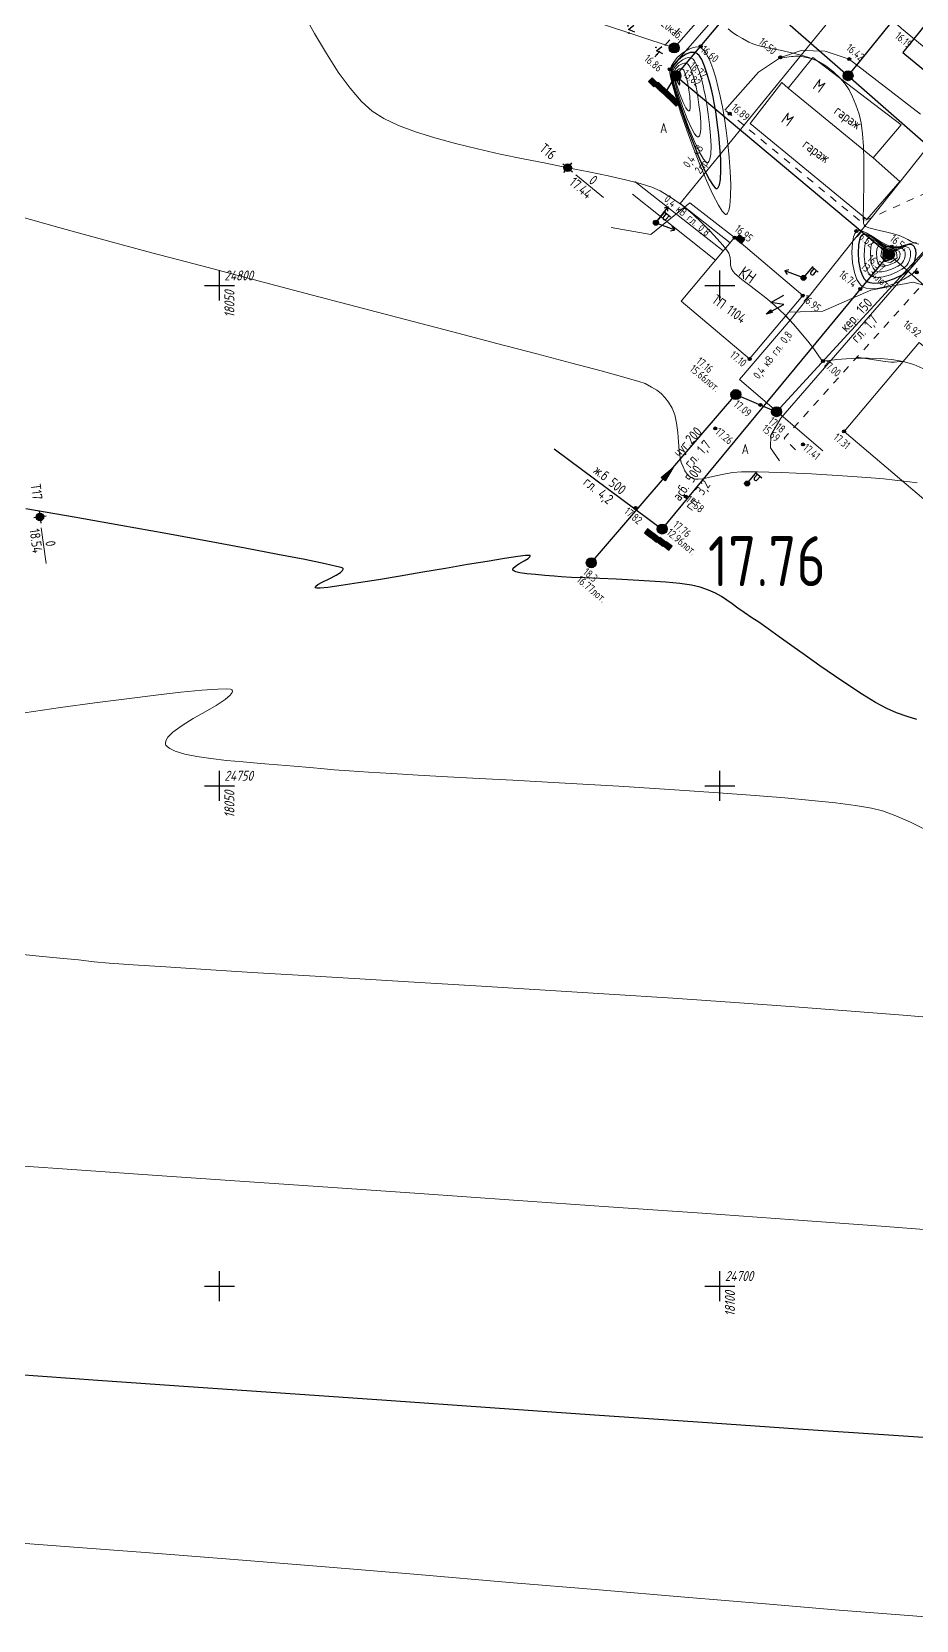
# Model space of a CAD drawing. Header units: metres. Extents: x 2491 to 4492, y 1184 to 2058.
# Drawn here: x 2623.3 to 2711.6, y 1672.9 to 1831.6 of the extents above; entities that cross this region are included whole.
import ezdxf
from ezdxf.enums import TextEntityAlignment as Align

# ---------------------------------------------------------------- set-up
doc = ezdxf.new("R2010")
doc.units = ezdxf.units.M
doc.linetypes.add('g5_01_5x1_5', pattern=[1.5, 0.75, -0.75])
for name, color, linetype, transparency in [('01_Геодезические пункты', 7, 'Continuous', 0.6), ('02_Сетка', 7, 'Continuous', 0.6), ('03_Здания и строения', 7, 'Continuous', 0.6), ('06_Инженерно-технические сооружения', 7, 'Continuous', 0.6), ('07_Объекты электропередачи', 7, 'Continuous', 0.6), ('10_Границы покрытий и угодий', 7, 'Continuous', 0.6), ('13_Растительность', 7, 'Continuous', 0.6), ('19_Горизонтали', 7, 'Continuous', 0.6), ('30_Канализация', 7, 'Continuous', 0.6), ('31_Водопровод', 7, 'Continuous', 0.6), ('32_Теплосеть', 7, 'Continuous', 0.6), ('35_Телефон', 7, 'Continuous', 0.6), ('37_Кабель низкого напряжения', 7, 'Continuous', 0.6), ('38_Кабели высокого напряжения', 7, 'Continuous', 0.6), ('44_Крышки колодцев', 7, 'Continuous', 0.6), ('61_Отметки высоты поверхности', 7, 'Continuous', 0.6)]:
    doc.layers.add(name, color=color, linetype=linetype, transparency=transparency)
doc.layers.add('Сети_Горизонтали.Вспомогательные', color=1, linetype='Continuous', lineweight=9)
doc.layers.add('Сети_Горизонтали.Основные', color=1, linetype='Continuous', lineweight=30)
doc.layers.add('Сетка', color=7, linetype='Continuous')
doc.styles.add('LIKE11', font='GOST_0.TTF')
doc.styles.add('LIKE14', font='GOST_0.TTF')
doc.styles.add('LIKE17', font='GOST_0.TTF')
doc.styles.add('LIKE32', font='GOST_0.TTF')
doc.styles.add('LIKE36', font='GOST_0.TTF')
doc.styles.add('Line_GUGK', font='GOST_0.TTF')
doc.styles.get("Standard").update_dxf_attribs({"font": 'GOST_0.TTF'})
doc.linetypes.add('g5_119_1', pattern='A,4,-1,[31,GUGK_2005.shx,S=0.1,R=0,X=0,Y=0],0.35,[31,GUGK_2005.shx,S=0.08,R=0,X=0,Y=0],3.3,[31,GUGK_2005.shx,S=0.08,R=180,X=0,Y=0],0.35,[31,GUGK_2005.shx,S=0.1,R=180,X=0,Y=0],-1', length=10)
doc.linetypes.add('g5_119_3', pattern='A,4,-1,[31,GUGK_2005.shx,S=0.1,R=0,X=0,Y=0],4,[31,GUGK_2005.shx,S=0.1,R=180,X=0,Y=0],-1', length=10)
doc.linetypes.add('g5_121_kl', pattern='A,4,-0.4,["Кл",Line_GUGK,S=1,R=0,X=0,Y=-0.5],-2.2,12', length=18.6)
doc.linetypes.add('g5_121_t', pattern='A,4,-0.4,["Т",Line_GUGK,S=1,R=0,X=0,Y=-0.5],-1.2,12', length=17.6)
doc.linetypes.add('g5_122_k', pattern='A,1,-1,1.5,-0.4,["К",Line_GUGK,S=1,R=0,X=0,Y=-0.5],-1.5,1.5,-1,4,-1,4,-1,3', length=20.9)
doc.linetypes.add('g5_122_kl', pattern='A,1,-1,1.5,-0.4,["Кл",Line_GUGK,S=1,R=0,X=0,Y=-0.5],-2.4,1.5,-1,4,-1,4,-1,3', length=21.8)
doc.linetypes.add('g5_122_v', pattern='A,1,-1,1.5,-0.4,["В",Line_GUGK,S=1,R=0,X=0,Y=-0.5],-1.5,1.5,-1,4,-1,4,-1,3', length=20.9)
doc.linetypes.add('g5_133_t', pattern='A,2,[27,GUGK_2005.shx,S=0.4,R=0,X=0,Y=0],2,-1,2,[27,GUGK_2005.shx,S=0.4,R=0,X=0,Y=0],2,-1,2,[27,GUGK_2005.shx,S=0.4,R=0,X=0,Y=0],2,-0.1,["V",Line_GUGK,S=1,R=0,X=0,Y=-0.5],-1', length=15.1)

# ---------------------------------------------------------------- blocks, each defined once
blk = doc.blocks.new('g5_012')
at = {"color": 92}
for points in [[(-1.5, 0), (1.5, 0)], [(0, -1.5), (0, 1.5)]]:
    blk.add_lwpolyline(points, dxfattribs=at)
blk = doc.blocks.new('g5_115_1')
at = {"color": 0}
for points in [[(0, 0), (2, 0)], [(1.65, -0.25), (2, 0), (1.65, 0.25)]]:
    blk.add_lwpolyline(points, dxfattribs=at)
blk = doc.blocks.new('g5_416')
at = {"color": 0}
blk.add_lwpolyline([(0.36, 0.6), (0, 0), (-0.36, 0.6)], dxfattribs=at)
for centre in [(-0.36, 0), (0.36, 0)]:
    blk.add_circle(centre, 0.0375, dxfattribs=at)
blk = doc.blocks.new('g5_117v')
h = blk.add_hatch(color=255)
h.paths.add_polyline_path([(-0.46, 0.04), (0.46, 0.04, 0.921954)])
h.paths.add_polyline_path([(0.46, -0.04), (-0.46, -0.04, 0.921954)])
at = {"color": 0}
blk.add_line((-0.5, 0), (0.5, 0), dxfattribs=at)
blk.add_circle((0, 0), 0.5, dxfattribs=at)
blk = doc.blocks.new('g5_330')
blk.add_hatch(color=0).paths.add_polyline_path([(0.15, 0, 1), (-0.15, 0, 1)])
at = {"color": 0}
blk.add_circle((0, 0), 0.15, dxfattribs=at)
blk = doc.blocks.new('g5_117sv')
h = blk.add_hatch(color=255)
h.paths.add_polyline_path([(-0.04, 0.46, 0.390634), (-0.46, 0, 0.11106), (-0.42, -0.2), (-0.04, 0.02)])
h.paths.add_polyline_path([(0.04, 0.02), (0.42, -0.2, 0.11106), (0.46, 0, 0.390634), (0.04, 0.46)])
h.paths.add_polyline_path([(-0.38, -0.26, 0.524447), (0.38, -0.26), (0, -0.04)])
at = {"color": 0}
for points in [[(0, 0.5), (0, 0)], [(0, 0), (-0.43, -0.25)], [(0.43, -0.25), (0, 0)]]:
    blk.add_lwpolyline(points, dxfattribs=at)
blk.add_circle((0, 0), 0.5, dxfattribs=at)
blk = doc.blocks.new('g5_117')
h = blk.add_hatch(color=255)
h.paths.add_polyline_path([(-0.3, 0.35), (0.35, -0.3, 0.177899), (0.46, 0, 0.639215)])
h.paths.add_polyline_path([(-0.35, 0.3, 0.177899), (-0.46, 0, 0.639215), (0.3, -0.35)])
at = {"color": 0}
blk.add_lwpolyline([(0.35, -0.35), (-0.35, 0.35)], dxfattribs=at)
blk.add_circle((0, 0), 0.5, dxfattribs=at)
blk = doc.blocks.new('g5_128a')
h = blk.add_hatch(color=255)
h.paths.add_polyline_path([(-0.1625, 0.2125), (-0.3375, 0.2125), (-0.3375, -0.2125), (-0.1625, -0.2125)])
h.paths.add_polyline_path([(0.0875, 0.2125), (-0.0875, 0.2125), (-0.0875, -0.2125), (0.0875, -0.2125)])
h.paths.add_polyline_path([(0.3375, 0.2125), (0.1625, 0.2125), (0.1625, -0.2125), (0.3375, -0.2125)])
at = {"color": 0}
blk.add_lwpolyline([(-0.375, -0.25), (0.375, -0.25), (0.375, 0.25), (-0.375, 0.25)], close=True, dxfattribs=at)
for points in [[(-0.125, -0.25), (-0.125, 0.25)], [(0.125, -0.25), (0.125, 0.25)]]:
    blk.add_lwpolyline(points, dxfattribs=at)
blk = doc.blocks.new('g5_110_1c')
h = blk.add_hatch(color=255)
edge = h.paths.add_edge_path()
edge.add_arc((0, 0), 0.212, 0, 360)
edge = h.paths.add_edge_path(flags=16)
edge.add_arc((0, 0), 0.0975, 0, 360)
h = blk.add_hatch(color=0)
edge = h.paths.add_edge_path()
edge.add_arc((0, 0), 0.06, 0, 360)
at = {"color": 0}
for p, q in [((0, 0.25), (0, 1.5)), ((0, 1.38), (0.75, 1.38))]:
    blk.add_line(p, q, dxfattribs=at)
blk.add_lwpolyline([(0.2, 1.38), (0.2, 0.93, 1.040016), (0.55, 0.93), (0.55, 1.38)], format="xyb", dxfattribs=at)
for radius in [0.25, 0.06]:
    blk.add_circle((0, 0), radius, dxfattribs=at)
blk = doc.blocks.new('g5_117kl')
h = blk.add_hatch(color=255)
h.paths.add_polyline_path([(0.42, 0.2, 0.633652), (-0.42, 0.2)])
h.paths.add_polyline_path([(-0.45, 0.12, 0.067116), (-0.46, 0, 0.067116), (-0.45, -0.12), (0.45, -0.12, 0.067116), (0.46, 0, 0.067116), (0.45, 0.12)])
h.paths.add_polyline_path([(-0.42, -0.2, 0.633652), (0.42, -0.2)])
at = {"color": 0}
for p, q in [((-0.47, 0.16), (0.47, 0.16)), ((-0.47, -0.16), (0.47, -0.16))]:
    blk.add_line(p, q, dxfattribs=at)
blk.add_circle((0, 0), 0.5, dxfattribs=at)
blk = doc.blocks.new('g5_117kb')
h = blk.add_hatch(color=255)
h.paths.add_polyline_path([(0.04, 0.04), (0.46, 0.04, 0.367426), (0.04, 0.46)])
h.paths.add_polyline_path([(-0.04, 0.46, 0.367426), (-0.46, 0.04), (-0.04, 0.04)])
h.paths.add_polyline_path([(-0.04, -0.04), (-0.46, -0.04, 0.367426), (-0.04, -0.46)])
h.paths.add_polyline_path([(0.04, -0.46, 0.367426), (0.46, -0.04), (0.04, -0.04)])
at = {"color": 0}
for points in [[(-0.5, 0), (0.5, 0)], [(0, 0.5), (0, -0.5)]]:
    blk.add_lwpolyline(points, dxfattribs=at)
blk.add_circle((0, 0), 0.5, dxfattribs=at)
blk = doc.blocks.new('g5_113a')
blk.add_hatch(color=0).paths.add_polyline_path([(-0.375, 0), (0.375, 0), (0.375, 0.5), (-0.375, 0.5)])
at = {"color": 0}
blk.add_lwpolyline([(-0.375, 0), (0.375, 0), (0.375, 0.5), (-0.375, 0.5)], close=True, dxfattribs=at)
blk = doc.blocks.new('g5_112')
blk.add_hatch(color=0).paths.add_polyline_path([(0, 0), (0.08, 0.61), (0.36, 0.5)])
at = {"color": 0}
blk.add_lwpolyline([(0.22, 0.56), (0.75, 1.88), (-0.38, 1.2), (0.15, 2.6)], dxfattribs=at)
blk.add_lwpolyline([(0, 0), (0.08, 0.61), (0.36, 0.5)], close=True, dxfattribs=at)
blk = doc.blocks.new('g5_005_1')
h = blk.add_hatch(color=255)
edge = h.paths.add_edge_path()
edge.add_arc((0, 0), 0.338, 0, 360)
edge = h.paths.add_edge_path(flags=16)
edge.add_arc((0, 0), 0.1, 0, 360)
at = {"color": 0}
for p, q in [((-0.625, 0), (-0.375, 0)), ((0, 0.625), (0, 0.375)), ((0.375, 0), (0.625, 0)), ((0, -0.375), (0, -0.625))]:
    blk.add_line(p, q, dxfattribs=at)
for radius in [0.375, 0.0625]:
    blk.add_circle((0, 0), radius, dxfattribs=at)
blk = doc.blocks.new('g5_122_3')
blk.add_hatch(color=0).paths.add_polyline_path([(0, -0.25), (0, 0.25), (1.5, 0)])
at = {"color": 0}
blk.add_lwpolyline([(0, -0.25), (0, 0.25), (1.5, 0), (0, -0.25)], dxfattribs=at)

msp = doc.modelspace()

# ---------------------------------------------------------------- linework, layer by layer
at = {"layer": '01_Геодезические пункты', "color": 7, "lineweight": 20, "flags": 128}
for points in [[(2680.4, 1815.04), (2677.65, 1817.33)], [(2624.71, 1778.49), (2624.24, 1782.05)]]:
    msp.add_lwpolyline(points, dxfattribs=at)
at = {"layer": '03_Здания и строения', "color": 7, "linetype": 'Continuous', "lineweight": 20, "flags": 128}
for points in [[(2698.84, 1825.97), (2701.32, 1829.06), (2710.12, 1822.33), (2707.34, 1819.02)], [(2709.99, 1816.67), (2707.34, 1819.02), (2698.84, 1825.97), (2698.2, 1826.56), (2695.05, 1822.45), (2706.7, 1812.86), (2709.99, 1816.67)], [(2693.49, 1811.05), (2700.31, 1805.26), (2695, 1798.92), (2688.15, 1804.68), (2693.49, 1811.05)], [(2704.44, 1791.67), (2711.93, 1800.56), (2744.43, 1773.27), (2740, 1767.9), (2736.95, 1764.06), (2704.44, 1791.67)]]:
    msp.add_lwpolyline(points, dxfattribs=at)
at = {"layer": '06_Инженерно-технические сооружения', "color": 7, "linetype": 'Continuous', "lineweight": 20, "flags": 128}
msp.add_lwpolyline([(2708.7, 1810.19), (2709.2, 1810.14), (2709.67, 1809.56), (2709.73, 1809.02), (2709.07, 1808.55), (2708.51, 1808.66), (2708.12, 1809.19), (2708.19, 1809.81), (2708.7, 1810.19)], dxfattribs=at)
at = {"layer": '10_Границы покрытий и угодий', "color": 7, "linetype": 'Continuous', "lineweight": 20, "flags": 128}
for points in [[(2687.02, 1827.87), (2698.84, 1841.46), (2710.91, 1855.9), (2719.88, 1866.66), (2726.14, 1866.89), (2740.11, 1867.57), (2742.18, 1868.26), (2743.53, 1869.33), (2746.48, 1872.64)], [(2730.34, 1861.1), (2727.21, 1860.89), (2724.29, 1860.34), (2721.28, 1858.56), (2708.13, 1843.05), (2706.68, 1840.37), (2706.6, 1836.9), (2707.83, 1834.12), (2710.16, 1831.96), (2722.03, 1822.19), (2729.17, 1816.36), (2737.92, 1809.34), (2740.66, 1808.13), (2742.29, 1808.01), (2745.57, 1808.53), (2748.52, 1810.57), (2751.7, 1814.35)], [(2712.06, 1823.37), (2704.95, 1828.89), (2702.56, 1829.67), (2700.15, 1829.73), (2698.07, 1829.06), (2695.89, 1827.58), (2692.53, 1823.79)], [(2714.28, 1811.62), (2698.13, 1793.01), (2697.11, 1791.3), (2697.08, 1790.02), (2697.98, 1788.73)]]:
    msp.add_lwpolyline(points, dxfattribs=at)
at = {"layer": '10_Границы покрытий и угодий', "color": 7, "linetype": 'g5_01_5x1_5', "lineweight": 20, "flags": 128}
for points in [[(2685.54, 1829.12), (2692.63, 1837.28), (2701.55, 1847.82), (2704.84, 1851.56), (2702.55, 1853.5), (2689.84, 1838.48), (2681.33, 1845.73), (2674.87, 1837.79)], [(2712.74, 1815.58), (2706.18, 1812.58), (2693.02, 1823.43), (2692.53, 1823.79)], [(2699.59, 1789.85), (2698.45, 1790.99), (2713.52, 1807.78), (2721.14, 1800.8), (2729.92, 1793.23), (2738.39, 1786.18), (2747.53, 1778.48), (2755.99, 1771.15), (2762.09, 1766.32), (2755.08, 1758.15), (2742.13, 1742.66), (2737.32, 1746.85)]]:
    msp.add_lwpolyline(points, dxfattribs=at)
at = {"layer": '19_Горизонтали', "color": 32, "linetype": 'Continuous', "lineweight": 20, "flags": 128}
for points, elevation in [([(2701.21, 1828.92), (2701.2, 1828.93, 0.16151), (2701.16, 1828.95), (2700.52, 1829.09, 0.08761), (2699.17, 1829.14), (2698.26, 1829.01, 0.071793), (2697.9, 1828.9), (2697.72, 1828.82)], 16.5), ([(2706.4, 1812.7), (2706.4, 1812.7, 0.835003), (2706.41, 1812.7), (2706.45, 1813.08)], 16.5), ([(2710.33, 1798.67), (2709.74, 1798.62, -0.056309), (2708.54, 1798.67), (2705.72, 1799.09)], 17)]:
    msp.add_lwpolyline(points, format="xyb", dxfattribs=dict(at, elevation=elevation))
at = {"layer": '30_Канализация', "color": 42, "linetype": 'g5_122_kl', "lineweight": 30, "flags": 128}
for points in [[(2687.64, 1827.22), (2718.33, 1863.84)], [(2687.64, 1827.22), (2708.94, 1809.36)], [(2675.46, 1789.93), (2686.27, 1781.92), (2708.94, 1809.36)], [(2708.94, 1809.36), (2726.07, 1794.17), (2736.07, 1805.81), (2736.99, 1806.94)]]:
    msp.add_lwpolyline(points, dxfattribs=at)
at = {"layer": '30_Канализация', "color": 12, "linetype": 'g5_122_k', "lineweight": 30, "flags": 128}
msp.add_lwpolyline([(2679.18, 1778.55), (2693.63, 1795.36), (2697.69, 1793.65), (2715.3, 1812.83), (2729.14, 1801.61), (2757.48, 1834.51)], dxfattribs=at)
at = {"layer": '30_Канализация', "color": 3, "linetype": 'g5_121_kl', "lineweight": 30, "flags": 128}
msp.add_lwpolyline([(2686.65, 1825.65), (2687.64, 1827.22)], dxfattribs=at)
at = {"layer": '31_Водопровод', "color": 94, "linetype": 'g5_122_v', "lineweight": 30, "flags": 128}
for points in [[(2689.82, 1840.37), (2704.83, 1827.23), (2733.08, 1862.08)], [(2704.83, 1827.23), (2737.54, 1798.57), (2747.59, 1809.84), (2754.66, 1814.31), (2761.65, 1822.72)]]:
    msp.add_lwpolyline(points, dxfattribs=at)
at = {"layer": '32_Теплосеть', "color": 5, "linetype": 'g5_121_t', "lineweight": 30, "flags": 128}
msp.add_lwpolyline([(2722.19, 1844.33), (2710.29, 1829.55), (2764.27, 1785.04), (2769.21, 1790.78)], dxfattribs=at)
at = {"layer": '35_Телефон', "color": 6, "linetype": 'g5_133_t', "lineweight": 20, "flags": 128}
msp.add_lwpolyline([(2717.33, 1897.73), (2733.35, 1884.72), (2698.66, 1842.79), (2687.46, 1830), (2676.28, 1833.71)], dxfattribs=at)
at = {"layer": '37_Кабель низкого напряжения', "color": 1, "linetype": 'g5_119_3', "lineweight": 20, "flags": 128}
for points in [[(2709.16, 1924.27), (2696.5, 1908.58), (2737.61, 1875.27), (2688.06, 1814.47), (2693.04, 1810.51)], [(2699.04, 1802.78), (2757.13, 1875.98), (2745.66, 1885.54), (2749.75, 1890.27)], [(2692.37, 1809.71), (2683.54, 1816.66)], [(2691.6, 1808.8), (2683.29, 1815.39)], [(2693.49, 1811.05), (2689.02, 1814.52), (2685.13, 1811.36), (2681.16, 1812.06)], [(2698.58, 1803.2), (2699.04, 1802.78), (2693.97, 1796.88), (2702.31, 1789.74)]]:
    msp.add_lwpolyline(points, dxfattribs=at)
at = {"layer": '38_Кабели высокого напряжения', "color": 1, "linetype": 'g5_119_1', "lineweight": 20, "flags": 128}
msp.add_lwpolyline([(2698.91, 1803.6), (2702.3, 1803.69), (2707.09, 1805.81), (2711.33, 1806.6), (2717.48, 1804.8), (2762.71, 1766.32), (2767.8, 1764.39), (2774.39, 1763.07), (2778.4, 1764.62), (2780.99, 1764.98), (2785.6, 1763.51), (2823.33, 1732.82), (2825.58, 1735.45)], dxfattribs=at)
at = {"layer": 'Сети_Горизонтали.Вспомогательные', "color": 42, "linetype": 'Continuous', "lineweight": 9, "flags": 128}
for points, elevation in [([(2712.29, 1797.97), (2711.41, 1798.35), (2710.33, 1798.67), (2709.22, 1798.87), (2708.04, 1798.98), (2706.85, 1799.01), (2705.7, 1798.99), (2704.63, 1798.93), (2703.71, 1798.86), (2702.99, 1798.78), (2702.52, 1798.72), (2702.35, 1798.69), (2702.27, 1798.67), (2702.27, 1798.72), (2702.16, 1798.87), (2701.86, 1799.29), (2701.4, 1799.92), (2700.81, 1800.69), (2700.12, 1801.54), (2699.38, 1802.41), (2698.61, 1803.23), (2697.91, 1803.9), (2697.18, 1804.55), (2696.45, 1805.15), (2695.76, 1805.7), (2695.14, 1806.17), (2694.62, 1806.57), (2694.22, 1806.87), (2693.99, 1807.06), (2693.73, 1807.28), (2693.52, 1807.46), (2693.34, 1807.65), (2693.18, 1807.92), (2693.08, 1808.28), (2693.08, 1808.65), (2693.06, 1809.05), (2692.92, 1809.48), (2692.71, 1809.78), (2692.32, 1810.28), (2691.77, 1810.93), (2691.07, 1811.69), (2690.24, 1812.53), (2689.31, 1813.39), (2688.29, 1814.24), (2687.21, 1815.03), (2686.07, 1815.73), (2685.24, 1816.09), (2684.06, 1816.45), (2682.59, 1816.83), (2680.87, 1817.22), (2678.94, 1817.61), (2676.85, 1818.03), (2674.65, 1818.47), (2672.38, 1818.92), (2670.09, 1819.4), (2667.83, 1819.91), (2665.63, 1820.45), (2663.55, 1821.02), (2661.63, 1821.62), (2659.92, 1822.26), (2658.46, 1822.95), (2657.3, 1823.67), (2656.21, 1824.66), (2655.08, 1825.98), (2653.91, 1827.59), (2652.73, 1829.43), (2651.54, 1831.44), (2650.36, 1833.55)], 17), ([(2711.91, 1810.4), (2711.49, 1810.49), (2711.14, 1810.65), (2710.79, 1810.85), (2710.4, 1811.06), (2709.93, 1811.26), (2709.38, 1811.42), (2708.7, 1811.59), (2707.98, 1811.76), (2707.31, 1811.92), (2706.89, 1812.03), (2706.66, 1812.11), (2706.57, 1812.16), (2706.54, 1812.18), (2706.5, 1812.22), (2706.44, 1812.31), (2706.39, 1812.44), (2706.37, 1812.64), (2706.34, 1812.94), (2706.34, 1813.25), (2706.36, 1813.93), (2706.38, 1814.9), (2706.41, 1816.08), (2706.42, 1817.4), (2706.41, 1818.78), (2706.37, 1820.15), (2706.28, 1821.42), (2706.14, 1822.53), (2705.94, 1823.39), (2705.62, 1824.32), (2705.29, 1825.12), (2704.93, 1825.82), (2704.51, 1826.45), (2704.01, 1827.03), (2703.39, 1827.61), (2702.62, 1828.21), (2701.88, 1828.65), (2701.01, 1829.01), (2700.05, 1829.31), (2699.04, 1829.55), (2698.04, 1829.77), (2697.08, 1829.96), (2696.21, 1830.16), (2695.48, 1830.36), (2694.92, 1830.59), (2694.29, 1830.93), (2693.75, 1831.24), (2693.28, 1831.55), (2692.87, 1831.9)], 16.5), ([(2711.72, 1786.54), (2710.69, 1786.68), (2709.49, 1786.82), (2708.4, 1786.93), (2707.14, 1787.04), (2705.75, 1787.15), (2704.26, 1787.25), (2702.72, 1787.35), (2701.17, 1787.43), (2699.66, 1787.51), (2698.23, 1787.57), (2696.93, 1787.62), (2695.79, 1787.65), (2694.86, 1787.65), (2694.18, 1787.64), (2693.28, 1787.56), (2692.42, 1787.41), (2691.62, 1787.24), (2690.9, 1787.07), (2690.28, 1786.94), (2689.86, 1786.89), (2689.6, 1786.9), (2689.45, 1786.93), (2689.39, 1786.95), (2689.3, 1786.99), (2689.15, 1787.07), (2688.96, 1787.21), (2688.75, 1787.42), (2688.54, 1787.75), (2688.36, 1788.13), (2688.17, 1788.58), (2688.05, 1789.07), (2687.97, 1789.78), (2687.9, 1790.64), (2687.82, 1791.56), (2687.7, 1792.49), (2687.52, 1793.33), (2687.26, 1794.01), (2686.9, 1794.6), (2686.54, 1795.07), (2686.16, 1795.46), (2685.72, 1795.79), (2685.2, 1796.11), (2684.57, 1796.46), (2683.93, 1796.68), (2682.43, 1797.11), (2680.18, 1797.72), (2677.25, 1798.5), (2673.75, 1799.42), (2669.75, 1800.47), (2665.34, 1801.62), (2660.61, 1802.86), (2655.66, 1804.15), (2650.56, 1805.49), (2645.4, 1806.85), (2640.28, 1808.21), (2635.27, 1809.54), (2630.48, 1810.84), (2625.98, 1812.07), (2621.87, 1813.22)], 17.5), ([(2711.66, 1810.51), (2711.41, 1810.54), (2711.03, 1810.47), (2710.48, 1810.29), (2709.86, 1810.14), (2709.2, 1810.13), (2708.59, 1810.35), (2707.93, 1810.73), (2707.27, 1811.16), (2706.65, 1811.54), (2706.21, 1811.73), (2705.92, 1811.76), (2705.76, 1811.72), (2705.68, 1811.68), (2705.63, 1811.63), (2705.52, 1811.47), (2705.39, 1811.13), (2705.27, 1810.52), (2705.21, 1809.57), (2705.27, 1808.54), (2705.46, 1807.55), (2705.71, 1806.86), (2705.96, 1806.45), (2706.15, 1806.25), (2706.26, 1806.16), (2706.26, 1806.16), (2706.38, 1806.09), (2706.64, 1805.99), (2707.08, 1805.92), (2707.75, 1805.95), (2708.67, 1806.16), (2709.58, 1806.49), (2710.41, 1806.9), (2710.97, 1807.24), (2711.29, 1807.47), (2711.45, 1807.62), (2711.52, 1807.69), (2711.59, 1807.78), (2711.73, 1807.99)], 16.5), ([(2712.61, 1751.86), (2711.06, 1752.63), (2709.6, 1753.27), (2708.26, 1753.76), (2707.16, 1754.02), (2705.58, 1754.28), (2703.58, 1754.54), (2701.21, 1754.8), (2698.51, 1755.05), (2695.54, 1755.29), (2692.34, 1755.53), (2688.98, 1755.77), (2685.49, 1755.99), (2681.93, 1756.21), (2678.35, 1756.42), (2674.8, 1756.62), (2671.33, 1756.81), (2667.99, 1757), (2664.83, 1757.17), (2661.9, 1757.33), (2659.25, 1757.48), (2656.94, 1757.61), (2655.01, 1757.74), (2653.51, 1757.85), (2652.49, 1757.94), (2651.08, 1758.09), (2649.51, 1758.22), (2647.85, 1758.36), (2646.13, 1758.49), (2644.42, 1758.64), (2642.75, 1758.8), (2641.19, 1758.98), (2639.78, 1759.19), (2638.58, 1759.43), (2637.62, 1759.71), (2637.07, 1759.97), (2636.8, 1760.18), (2636.69, 1760.33), (2636.66, 1760.41), (2636.64, 1760.52), (2636.68, 1760.75), (2636.88, 1761.11), (2637.38, 1761.62), (2638.3, 1762.29), (2639.42, 1762.97), (2640.6, 1763.65), (2641.71, 1764.3), (2642.62, 1764.89), (2643.11, 1765.31), (2643.31, 1765.59), (2643.33, 1765.76), (2643.31, 1765.83), (2643.28, 1765.86), (2643.15, 1765.91), (2642.75, 1765.94), (2641.88, 1765.92), (2640.28, 1765.81), (2638.19, 1765.6), (2635.67, 1765.32), (2632.78, 1764.96), (2629.59, 1764.54), (2626.15, 1764.07), (2622.55, 1763.56)], 18.5), ([(2715.02, 1732.92), (2710.35, 1733.33), (2705.14, 1733.75), (2699.5, 1734.17), (2693.53, 1734.59), (2687.32, 1735.02), (2680.96, 1735.43), (2674.56, 1735.84), (2668.21, 1736.23), (2662.01, 1736.61), (2656.06, 1736.97), (2650.46, 1737.3), (2645.29, 1737.61), (2640.67, 1737.9), (2636.68, 1738.15), (2633.43, 1738.36), (2631.01, 1738.54), (2629.51, 1738.68), (2627.95, 1738.85), (2626.1, 1739.03), (2624.02, 1739.23), (2621.77, 1739.45)], 19), ([(2716.31, 1711.63), (2708.14, 1712.24), (2699.41, 1712.88), (2690.27, 1713.53), (2680.89, 1714.19), (2671.42, 1714.86), (2662.02, 1715.51), (2652.85, 1716.14), (2644.06, 1716.74), (2635.81, 1717.31), (2628.26, 1717.83), (2621.57, 1718.3)], 19.5), ([(2720.31, 1672.66), (2715.96, 1672.95), (2710.45, 1673.36), (2703.94, 1673.88), (2696.58, 1674.49), (2688.54, 1675.16), (2679.96, 1675.89), (2671.01, 1676.65), (2661.84, 1677.42), (2652.61, 1678.19), (2643.49, 1678.94), (2634.62, 1679.64), (2626.16, 1680.28), (2618.27, 1680.85)], 20.5)]:
    msp.add_lwpolyline(points, dxfattribs=dict(at, elevation=elevation))
for points, elevation in [([(2692.33, 1823.91), (2692.29, 1824.12), (2692.2, 1824.55), (2692.07, 1825.19), (2691.87, 1826.02), (2691.61, 1827.02), (2691.32, 1827.94), (2691.02, 1828.74), (2690.7, 1829.38), (2690.44, 1829.76), (2690.23, 1829.95), (2690.09, 1830.03), (2690.02, 1830.06), (2689.92, 1830.08), (2689.72, 1830.1), (2689.38, 1830.05), (2688.91, 1829.88), (2688.32, 1829.52), (2687.77, 1829.03), (2687.41, 1828.57), (2687.2, 1828.2), (2687.1, 1827.95), (2687.06, 1827.82), (2687.04, 1827.75), (2687.04, 1827.55), (2687.1, 1827.11), (2687.28, 1826.3), (2687.65, 1825.01), (2688.14, 1823.47), (2688.72, 1821.79), (2689.37, 1820.05), (2690.04, 1818.34), (2690.7, 1816.75), (2691.33, 1815.37), (2691.89, 1814.29), (2692.26, 1813.7), (2692.48, 1813.44), (2692.6, 1813.37), (2692.65, 1813.37), (2692.71, 1813.39), (2692.8, 1813.48), (2692.92, 1813.74), (2693.03, 1814.27), (2693.1, 1815.2), (2693.11, 1816.35), (2693.05, 1817.66), (2692.96, 1819.04), (2692.82, 1820.43), (2692.67, 1821.75), (2692.5, 1822.94), (2692.33, 1823.91)], 16.5), ([(2690.58, 1825.15), (2690.55, 1825.33), (2690.47, 1825.68), (2690.35, 1826.21), (2690.18, 1826.9), (2689.95, 1827.67), (2689.69, 1828.32), (2689.48, 1828.71), (2689.31, 1828.9), (2689.19, 1828.98), (2689.13, 1829), (2689.06, 1829.02), (2688.9, 1829.03), (2688.64, 1828.98), (2688.29, 1828.81), (2687.85, 1828.49), (2687.56, 1828.16), (2687.39, 1827.89), (2687.3, 1827.7), (2687.27, 1827.6), (2687.26, 1827.54), (2687.27, 1827.35), (2687.34, 1826.92), (2687.54, 1826.12), (2687.92, 1824.86), (2688.4, 1823.44), (2688.94, 1821.99), (2689.49, 1820.64), (2690.01, 1819.53), (2690.38, 1818.89), (2690.61, 1818.61), (2690.73, 1818.54), (2690.78, 1818.53), (2690.84, 1818.55), (2690.93, 1818.64), (2691.03, 1818.88), (2691.11, 1819.38), (2691.14, 1820.23), (2691.09, 1821.23), (2690.99, 1822.32), (2690.87, 1823.39), (2690.72, 1824.36), (2690.58, 1825.15)], 15.5), ([(2689.71, 1825.77), (2689.68, 1825.91), (2689.61, 1826.22), (2689.51, 1826.66), (2689.36, 1827.22), (2689.16, 1827.83), (2688.98, 1828.19), (2688.83, 1828.38), (2688.74, 1828.46), (2688.69, 1828.48), (2688.62, 1828.49), (2688.48, 1828.49), (2688.25, 1828.42), (2687.94, 1828.24), (2687.59, 1827.9), (2687.38, 1827.49), (2687.42, 1827.05), (2687.61, 1826.24), (2687.94, 1825.2), (2688.33, 1824.05), (2688.77, 1822.93), (2689.19, 1821.98), (2689.5, 1821.43), (2689.69, 1821.19), (2689.8, 1821.12), (2689.85, 1821.11), (2689.9, 1821.13), (2689.98, 1821.21), (2690.06, 1821.43), (2690.12, 1821.87), (2690.12, 1822.6), (2690.05, 1823.45), (2689.94, 1824.32), (2689.82, 1825.12), (2689.71, 1825.77)], 15), ([(2688.83, 1826.38), (2688.81, 1826.49), (2688.76, 1826.71), (2688.69, 1827.02), (2688.57, 1827.41), (2688.42, 1827.78), (2688.24, 1827.95), (2687.96, 1827.9), (2687.67, 1827.69), (2687.49, 1827.38), (2687.54, 1826.99), (2687.74, 1826.27), (2688.04, 1825.39), (2688.37, 1824.55), (2688.62, 1824.02), (2688.79, 1823.77), (2688.88, 1823.7), (2688.91, 1823.7), (2688.95, 1823.71), (2689.01, 1823.79), (2689.06, 1824.02), (2689.07, 1824.46), (2689.02, 1825.15), (2688.93, 1825.83), (2688.83, 1826.38)], 14.5), ([(2707.14, 1807.22), (2707.23, 1807.16), (2707.44, 1807.09), (2707.8, 1807.05), (2708.34, 1807.11), (2709.06, 1807.32), (2709.75, 1807.62), (2710.21, 1807.88), (2710.48, 1808.07), (2710.61, 1808.19), (2710.66, 1808.24), (2710.73, 1808.32), (2710.84, 1808.5), (2710.97, 1808.79), (2711.07, 1809.2), (2711.07, 1809.68), (2710.9, 1810.04), (2710.58, 1810.15), (2710.16, 1810.05), (2709.66, 1809.9), (2709.11, 1809.88), (2708.62, 1810.06), (2708.08, 1810.39), (2707.56, 1810.73), (2707.19, 1810.92), (2706.95, 1810.97), (2706.82, 1810.95), (2706.76, 1810.91), (2706.71, 1810.87), (2706.63, 1810.74), (2706.54, 1810.45), (2706.46, 1809.93), (2706.45, 1809.16), (2706.55, 1808.36), (2706.73, 1807.79), (2706.91, 1807.45), (2707.06, 1807.28), (2707.14, 1807.22)], 15.5), ([(2707.58, 1807.74), (2707.67, 1807.7), (2707.86, 1807.64), (2708.2, 1807.62), (2708.7, 1807.71), (2709.35, 1807.95), (2709.8, 1808.18), (2710.06, 1808.36), (2710.19, 1808.47), (2710.24, 1808.51), (2710.28, 1808.57), (2710.37, 1808.71), (2710.47, 1808.93), (2710.55, 1809.24), (2710.54, 1809.6), (2710.41, 1809.87), (2710.17, 1809.95), (2709.86, 1809.88), (2709.48, 1809.77), (2709.06, 1809.75), (2708.69, 1809.89), (2708.29, 1810.14), (2707.9, 1810.39), (2707.62, 1810.53), (2707.44, 1810.57), (2707.34, 1810.55), (2707.29, 1810.53), (2707.25, 1810.49), (2707.18, 1810.36), (2707.1, 1810.08), (2707.06, 1809.57), (2707.1, 1808.84), (2707.22, 1808.3), (2707.38, 1807.97), (2707.51, 1807.8), (2707.58, 1807.74)], 15), ([(2708.02, 1808.27), (2708.08, 1808.24), (2708.21, 1808.2), (2708.44, 1808.19), (2708.78, 1808.25), (2709.21, 1808.41), (2709.51, 1808.57), (2709.69, 1808.69), (2709.78, 1808.76), (2709.81, 1808.79), (2709.85, 1808.84), (2709.92, 1808.97), (2710, 1809.17), (2710.02, 1809.44), (2709.93, 1809.7), (2709.7, 1809.75), (2709.39, 1809.65), (2709.02, 1809.62), (2708.7, 1809.75), (2708.37, 1809.97), (2708.06, 1810.14), (2707.83, 1810.15), (2707.72, 1809.91), (2707.67, 1809.5), (2707.7, 1809.01), (2707.78, 1808.64), (2707.88, 1808.42), (2707.97, 1808.31), (2708.02, 1808.27)], 14.5), ([(2708.91, 1809.33), (2708.91, 1809.33), (2708.94, 1809.33), (2708.96, 1809.34), (2708.9, 1809.38), (2708.91, 1809.33)], 13.5)]:
    msp.add_lwpolyline(points, close=True, dxfattribs=dict(at, elevation=elevation))
at = {"layer": 'Сети_Горизонтали.Основные', "color": 40, "linetype": 'Continuous', "lineweight": 30, "flags": 128}
for points, elevation in [([(2691.46, 1824.53), (2691.42, 1824.73), (2691.34, 1825.12), (2691.21, 1825.71), (2691.02, 1826.49), (2690.77, 1827.39), (2690.5, 1828.19), (2690.21, 1828.84), (2689.96, 1829.23), (2689.77, 1829.42), (2689.64, 1829.51), (2689.58, 1829.53), (2689.5, 1829.55), (2689.33, 1829.56), (2689.06, 1829.53), (2688.67, 1829.39), (2688.19, 1829.09), (2687.75, 1828.69), (2687.45, 1828.32), (2687.28, 1828.02), (2687.2, 1827.82), (2687.16, 1827.71), (2687.15, 1827.65), (2687.15, 1827.46), (2687.21, 1827.05), (2687.39, 1826.3), (2687.73, 1825.09), (2688.19, 1823.68), (2688.73, 1822.16), (2689.31, 1820.62), (2689.9, 1819.15), (2690.47, 1817.86), (2690.99, 1816.83), (2691.34, 1816.26), (2691.55, 1816.02), (2691.67, 1815.95), (2691.72, 1815.95), (2691.77, 1815.97), (2691.87, 1816.06), (2691.98, 1816.32), (2692.08, 1816.84), (2692.13, 1817.74), (2692.11, 1818.84), (2692.03, 1820.07), (2691.91, 1821.32), (2691.77, 1822.54), (2691.61, 1823.64), (2691.46, 1824.53)], 16), ([(2687.96, 1827), (2687.95, 1827.04), (2687.93, 1827.12), (2687.9, 1827.23), (2687.85, 1827.35), (2687.8, 1827.42), (2687.68, 1827.37), (2687.59, 1827.27), (2687.63, 1827.08), (2687.74, 1826.74), (2687.88, 1826.41), (2687.98, 1826.28), (2688.02, 1826.43), (2688, 1826.73), (2687.96, 1827)], 14), ([(2706.7, 1806.69), (2706.8, 1806.63), (2707.01, 1806.55), (2707.39, 1806.49), (2707.95, 1806.51), (2708.71, 1806.69), (2709.47, 1806.97), (2710.17, 1807.3), (2710.63, 1807.59), (2710.9, 1807.79), (2711.04, 1807.91), (2711.09, 1807.96), (2711.15, 1808.04), (2711.27, 1808.21), (2711.42, 1808.5), (2711.55, 1808.9), (2711.62, 1809.41), (2711.59, 1809.78), (2711.51, 1810.02), (2711.43, 1810.15), (2711.38, 1810.21), (2711.33, 1810.26), (2711.21, 1810.32), (2711, 1810.35), (2710.68, 1810.29), (2710.22, 1810.14), (2709.71, 1810.01), (2709.15, 1810.01), (2708.65, 1810.18), (2708.1, 1810.5), (2707.55, 1810.87), (2707.03, 1811.18), (2706.66, 1811.34), (2706.42, 1811.37), (2706.28, 1811.33), (2706.22, 1811.3), (2706.17, 1811.25), (2706.08, 1811.12), (2705.98, 1810.84), (2705.88, 1810.33), (2705.83, 1809.54), (2705.88, 1808.68), (2706.03, 1807.85), (2706.24, 1807.28), (2706.45, 1806.93), (2706.61, 1806.76), (2706.7, 1806.69)], 16), ([(2708.46, 1808.8), (2708.51, 1808.77), (2708.64, 1808.76), (2708.85, 1808.79), (2709.14, 1808.9), (2709.38, 1809.07), (2709.47, 1809.23), (2709.49, 1809.4), (2709.44, 1809.54), (2709.33, 1809.56), (2709.17, 1809.51), (2708.98, 1809.49), (2708.76, 1809.6), (2708.53, 1809.74), (2708.36, 1809.76), (2708.29, 1809.51), (2708.31, 1809.1), (2708.46, 1808.8)], 14)]:
    msp.add_lwpolyline(points, close=True, dxfattribs=dict(at, elevation=elevation))
for points, elevation in [([(2711.69, 1762.89), (2710.75, 1763.17), (2709.68, 1763.55), (2708.71, 1763.98), (2707.57, 1764.6), (2706.28, 1765.38), (2704.9, 1766.28), (2703.46, 1767.25), (2702.01, 1768.26), (2700.57, 1769.28), (2699.21, 1770.26), (2697.95, 1771.16), (2696.84, 1771.96), (2695.91, 1772.6), (2695.22, 1773.06), (2694.45, 1773.57), (2693.81, 1774.02), (2693.24, 1774.44), (2692.72, 1774.82), (2692.18, 1775.17), (2691.59, 1775.5), (2690.89, 1775.81), (2690.05, 1776.11), (2689.2, 1776.3), (2688.03, 1776.47), (2686.62, 1776.61), (2685.04, 1776.72), (2683.37, 1776.82), (2681.68, 1776.9), (2680.04, 1776.97), (2678.53, 1777.03), (2677.22, 1777.09), (2676.17, 1777.14), (2675.47, 1777.2), (2674.53, 1777.29), (2673.6, 1777.37), (2672.75, 1777.44), (2672.05, 1777.53), (2671.63, 1777.63), (2671.43, 1777.73), (2671.35, 1777.81), (2671.33, 1777.85), (2671.33, 1777.9), (2671.37, 1778.01), (2671.56, 1778.19), (2671.94, 1778.44), (2672.49, 1778.75), (2672.86, 1778.98), (2673.04, 1779.13), (2673.08, 1779.22), (2673.07, 1779.26), (2673.05, 1779.28), (2672.94, 1779.28), (2672.6, 1779.26), (2671.85, 1779.17), (2670.5, 1778.96), (2668.79, 1778.69), (2666.8, 1778.36), (2664.63, 1777.99), (2662.36, 1777.6), (2660.09, 1777.22), (2657.92, 1776.86), (2655.93, 1776.54), (2654.21, 1776.27), (2652.86, 1776.09), (2652.1, 1776.02), (2651.75, 1776.01), (2651.64, 1776.03), (2651.62, 1776.05), (2651.61, 1776.09), (2651.65, 1776.2), (2651.85, 1776.37), (2652.28, 1776.61), (2652.98, 1776.95), (2653.68, 1777.3), (2654.13, 1777.58), (2654.33, 1777.78), (2654.38, 1777.92), (2654.38, 1777.98), (2654.36, 1778), (2654.2, 1778.06), (2653.72, 1778.19), (2652.61, 1778.44), (2650.57, 1778.86), (2647.86, 1779.39), (2644.59, 1780.01), (2640.83, 1780.7), (2636.67, 1781.46), (2632.2, 1782.26), (2627.51, 1783.09), (2622.69, 1783.95)], 18), ([(2718.28, 1690.72), (2709.38, 1691.32), (2699.84, 1691.97), (2689.82, 1692.66), (2679.51, 1693.37), (2669.09, 1694.09), (2658.73, 1694.81), (2648.63, 1695.52), (2638.95, 1696.19), (2629.89, 1696.83), (2621.61, 1697.41)], 20)]:
    msp.add_lwpolyline(points, dxfattribs=dict(at, elevation=elevation))

# ---------------------------------------------------------------- block references
at = {"layer": '01_Геодезические пункты', "color": 7, "linetype": 'Continuous', "lineweight": 20}
for p, rotation in [((2676.82, 1818.03, 17.45), 320.2244407250127), ((2624.1, 1783.13, 18.54), 277.5220980340931)]:
    msp.add_blockref('g5_005_1', p, dxfattribs=dict(at, rotation=rotation))
at = {"layer": '02_Сетка', "color": 92, "linetype": 'Continuous', "lineweight": 15, "ltscale": 0.5}
for p in [(2642.03, 1806.26), (2692.03, 1806.26), (2642.03, 1756.26), (2692.03, 1756.26), (2642.03, 1706.26), (2692.03, 1706.26)]:
    msp.add_blockref('g5_012', p, dxfattribs=at)
at = {"layer": '06_Инженерно-технические сооружения', "color": 7, "linetype": 'Continuous', "lineweight": 20}
for p, rotation in [((2685.35, 1826.57, 16.76), 315.8459224485107), ((2685.96, 1826.13, 16.73), 315.8459222222222), ((2686.52, 1825.62, 16.75), 315.8459222222222), ((2687.05, 1825.12, 16.76), 315.8459222222222), ((2687.56, 1824.62, 16.76), 315.8459222222222), ((2684.94, 1781.5, 17.67), 321.6950619219023), ((2685.56, 1781.05, 17.67), 320.7933090504353), ((2686.18, 1780.64, 17.77), 322.4517867792394), ((2686.8, 1780.23, 17.79), 322.2173429107316)]:
    msp.add_blockref('g5_128a', p, dxfattribs=dict(at, rotation=rotation))
at = {"layer": '07_Объекты электропередачи', "color": 7, "linetype": 'Continuous', "lineweight": 20}
for name, p, rotation in [('g5_110_1c', (2685.64, 1812.53, 17.32), 320.2244407250127), ('g5_115_1', (2685.64, 1812.53, 17.31), 52.51059679189558), ('g5_115_1', (2685.64, 1812.53, 17.32), 339.491547412249), ('g5_113a', (2693.91, 1810.7), 320.1306380070104), ('g5_110_1c', (2700.38, 1807.02, 16.9), 320.2244407250127), ('g5_115_1', (2700.38, 1807.02, 16.9), 159.4915424032926), ('g5_112', (2696.64, 1803.4), 320.2655211251469), ('g5_110_1c', (2694.75, 1786.47, 17.42), 320.2244407250127)]:
    msp.add_blockref(name, p, dxfattribs=dict(at, rotation=rotation))
at = {"layer": '13_Растительность', "color": 92, "linetype": 'Continuous', "lineweight": 20, "ltscale": 0.5, "rotation": 277.5631784342272}
for p in [(2682.89, 1831.85), (2685.69, 1829.7)]:
    msp.add_blockref('g5_416', p, dxfattribs=at)
at = {"layer": '30_Канализация', "color": 7, "linetype": 'Continuous', "lineweight": 20, "rotation": 49.31975097771907}
msp.add_blockref('g5_122_3', (2686.36, 1786.9), dxfattribs=at)
at = {"layer": '44_Крышки колодцев', "color": 7, "linetype": 'Continuous', "lineweight": 20}
for name, p, rotation in [('g5_117sv', (2687.46, 1830, 16.85), 320.2244407250127), ('g5_117', (2687.64, 1827.22, 16.72), 320.2244407250127), ('g5_117v', (2704.83, 1827.23), 320.2655211251469), ('g5_117kl', (2708.94, 1809.36, 16.57), 320.2244407250127), ('g5_117kb', (2693.63, 1795.36, 17.16), 320.2244407250127), ('g5_117kb', (2697.69, 1793.65, 17.18), 320.2244407250127), ('g5_117kl', (2686.27, 1781.92, 17.76), 320.2244407250127), ('g5_117kb', (2679.18, 1778.55, 18.3), 320.2244407250127)]:
    msp.add_blockref(name, p, dxfattribs=dict(at, rotation=rotation))
at = {"layer": '61_Отметки высоты поверхности', "color": 7, "linetype": 'Continuous', "lineweight": 20}
for p, rotation in [((2690.11, 1830.16, 16.6), 320.2244407250127), ((2698.07, 1829.06), 320.1837874390728), ((2704.95, 1828.89), 320.1837874390728), ((2687.02, 1827.87, 16.68), 320.2244407250127), ((2687.63, 1827.23, 13.82), 320.2244407250127), ((2693.02, 1823.43, 16.89), 320.2244407250127), ((2705.66, 1811.7, 16.52), 320.2244407250127), ((2693.49, 1811.05, 16.95), 320.2244407250127), ((2709.2, 1810.14, 16.54), 320.2244407250127), ((2708.93, 1809.36, 13.47), 320.2244407250127), ((2711.7, 1807.57, 16.72), 320.2244407250127), ((2700.31, 1805.26, 16.95), 320.2244407250127), ((2706.05, 1805.91, 16.74), 320.2244407250127), ((2695, 1798.92, 17.1), 320.2244407250127), ((2702.34, 1798.71, 17), 320.2244407250127), ((2696.07, 1794.33, 17.09), 320.2244407250127), ((2691.56, 1791.97, 17.26), 320.2244407250127), ((2704.44, 1791.67, 17.31), 320.2244407250127), ((2700.34, 1790.37, 17.41), 320.2244407250127), ((2688.62, 1785.17, 17.59), 320.2244407250127), ((2683.61, 1784.02, 17.82), 320.2244407250127)]:
    msp.add_blockref('g5_330', p, dxfattribs=dict(at, rotation=rotation))

# ---------------------------------------------------------------- texts
at = {"color": 7, "linetype": 'Continuous', "lineweight": 15, "ltscale": 0.5, "style": 'LIKE11'}
for s, p in [('15.20каб.', (2685.34, 1832.91)), ('13.82', (2688.25, 1827.29)), ('16.72', (2688.89, 1828.06)), ('13.34лот.', (2706.04, 1808.03)), ('16.57', (2706.68, 1808.8)), ('17.16', (2689.59, 1798.56)), ('15.66лот.', (2688.95, 1797.79)), ('17.18', (2696.79, 1792.58)), ('15.69', (2696.15, 1791.81)), ('12.96лот.', (2686.64, 1781.44)), ('17.76', (2687.28, 1782.21)), ('16.77лот.', (2677.65, 1776.71)), ('18.3', (2678.29, 1777.48))]:
    msp.add_text(s, height=0.8, rotation=320.2244, dxfattribs=at).set_placement(p)
at = {"color": 6, "linetype": 'ByBlock', "lineweight": 60, "insert": (2690.84, 1781.21), "char_height": 5, "attachment_point": 1}
msp.add_mtext_dynamic_manual_height_columns('17.76', width=22.4107, gutter_width=12.5, heights=[0], dxfattribs=at)
at = {"layer": '01_Геодезические пункты', "color": 7, "linetype": 'Continuous', "lineweight": 20, "ltscale": 0.5, "style": 'LIKE36'}
for s, rotation, p in [('T16', 320.2244, (2673.91, 1819.8)), ('17.44', 320.2244, (2676.9, 1816.4)), ('0', 320.2244, (2678.86, 1816.59)), ('T17', 277.5221, (2623.17, 1786.38)), ('18.54', 277.5221, (2623.06, 1781.88)), ('0', 277.5221, (2624.63, 1780.68))]:
    msp.add_text(s, height=1, rotation=rotation, dxfattribs=at).set_placement(p)
at = {"layer": '03_Здания и строения', "color": 7, "linetype": 'Continuous', "lineweight": 15}
for s, height, style, p in [('М', 1.2, 'LIKE14', (2701.21, 1826.01)), ('М', 1.2, 'LIKE14', (2698.05, 1822.65)), ('гараж', 1, 'LIKE11', (2703.34, 1823.51)), ('гараж', 1, 'LIKE11', (2700.19, 1820.15)), ('КН', 1.2, 'LIKE14', (2693.8, 1807.31)), ('ТП 1104', 1, 'LIKE11', (2691.14, 1804.61))]:
    msp.add_text(s, height=height, rotation=324.1028, dxfattribs=dict(at, style=style)).set_placement(p)
at = {"layer": '07_Объекты электропередачи', "color": 7, "linetype": 'Continuous', "lineweight": 15, "style": 'LIKE11'}
for s, p in [('0,4 кВ', (2688.92, 1817.95)), ('2пр.', (2690.07, 1817.34))]:
    msp.add_text(s, height=0.8, rotation=53.5286, dxfattribs=at).set_placement(p)
at = {"layer": '10_Границы покрытий и угодий', "color": 7, "linetype": 'Continuous', "lineweight": 15, "style": 'LIKE11'}
for p in [(2686.05, 1821.5), (2694.2, 1789.42)]:
    msp.add_text('А', height=1, dxfattribs=at).set_placement(p)
at = {"layer": '30_Канализация', "color": 12, "linetype": 'Continuous', "lineweight": 15, "style": 'LIKE32'}
for s, p in [('кер. 150', (2704.66, 1801.55)), ('гл. 1,7', (2705.75, 1800.45)), ('чуг.200', (2687.98, 1789.04)), ('гл. 1,7', (2689.07, 1787.94))]:
    msp.add_text(s, height=1, rotation=46.9063, dxfattribs=at).set_placement(p)
at = {"layer": '30_Канализация', "color": 42, "linetype": 'Continuous', "lineweight": 15, "style": 'LIKE32'}
for s, rotation, p in [('ж.б 500', 320.6203, (2679.32, 1787.59)), ('асб. 500', 54.4627, (2688.01, 1784.63)), ('гл. 4,2', 320.6203, (2678.29, 1786.44)), ('гл. 3,2', 54.4627, (2689.23, 1783.68))]:
    msp.add_text(s, height=1, rotation=rotation, dxfattribs=at).set_placement(p)
at = {"layer": '37_Кабель низкого напряжения', "color": 1, "linetype": 'Continuous', "lineweight": 15, "style": 'LIKE32'}
for rotation, p in [(319.4426, (2686.39, 1814.77)), (52.7486, (2695.92, 1796.84))]:
    msp.add_text('0,4 кВ гл. 0,8', height=0.8, rotation=rotation, dxfattribs=at).set_placement(p)
at = {"layer": '61_Отметки высоты поверхности', "color": 7, "linetype": 'Continuous', "lineweight": 15, "ltscale": 0.5, "style": 'LIKE17'}
for s, rotation, p in [('16.50', 320.1838, (2695.83, 1830.48, -14.74)), ('16.19', 320.2244, (2709.45, 1831.06)), ('16.86', 320.2244, (2684.39, 1828.79)), ('16.60', 320.2244, (2690.04, 1829.69)), ('16.42', 320.1838, (2704.57, 1829.87, -14.74)), ('16.89', 320.2244, (2693.1, 1823.89)), ('16.95', 320.2244, (2693.43, 1811.78)), ('16.52', 320.2244, (2705.6, 1811.23)), ('16.54', 320.2244, (2708.93, 1810.8)), ('16.74', 320.2244, (2703.85, 1807.24)), ('16.95', 320.2244, (2700.24, 1804.79)), ('16.92', 320.2244, (2710.26, 1802.25)), ('17.10', 320.2244, (2692.95, 1799.17)), ('17.00', 320.2244, (2702.28, 1798.25)), ('17.09', 320.2244, (2693.33, 1794.27)), ('17.26', 320.2244, (2691.5, 1791.51)), ('17.31', 320.2244, (2703.3, 1790.96)), ('17.41', 320.2244, (2700.27, 1789.9)), ('17.58', 320.2244, (2688.56, 1784.71)), ('17.82', 320.2244, (2682.39, 1783.55))]:
    msp.add_text(s, height=0.8, rotation=rotation, dxfattribs=at).set_placement(p)
at = {"layer": 'Сетка', "color": 3, "oblique": 15}
for s, p in [('24800', (2642.53, 1806.76)), ('24750', (2642.53, 1756.76)), ('24700', (2692.53, 1706.76))]:
    msp.add_text(s, height=1, dxfattribs=at).set_placement(p)
for s, p in [('18050', (2642.53, 1805.76)), ('18050', (2642.53, 1755.76)), ('18100', (2692.53, 1705.76))]:
    msp.add_text(s, height=1, rotation=90, dxfattribs=at).set_placement(p, align=Align.TOP_RIGHT)

doc.saveas('drawing.dxf')
